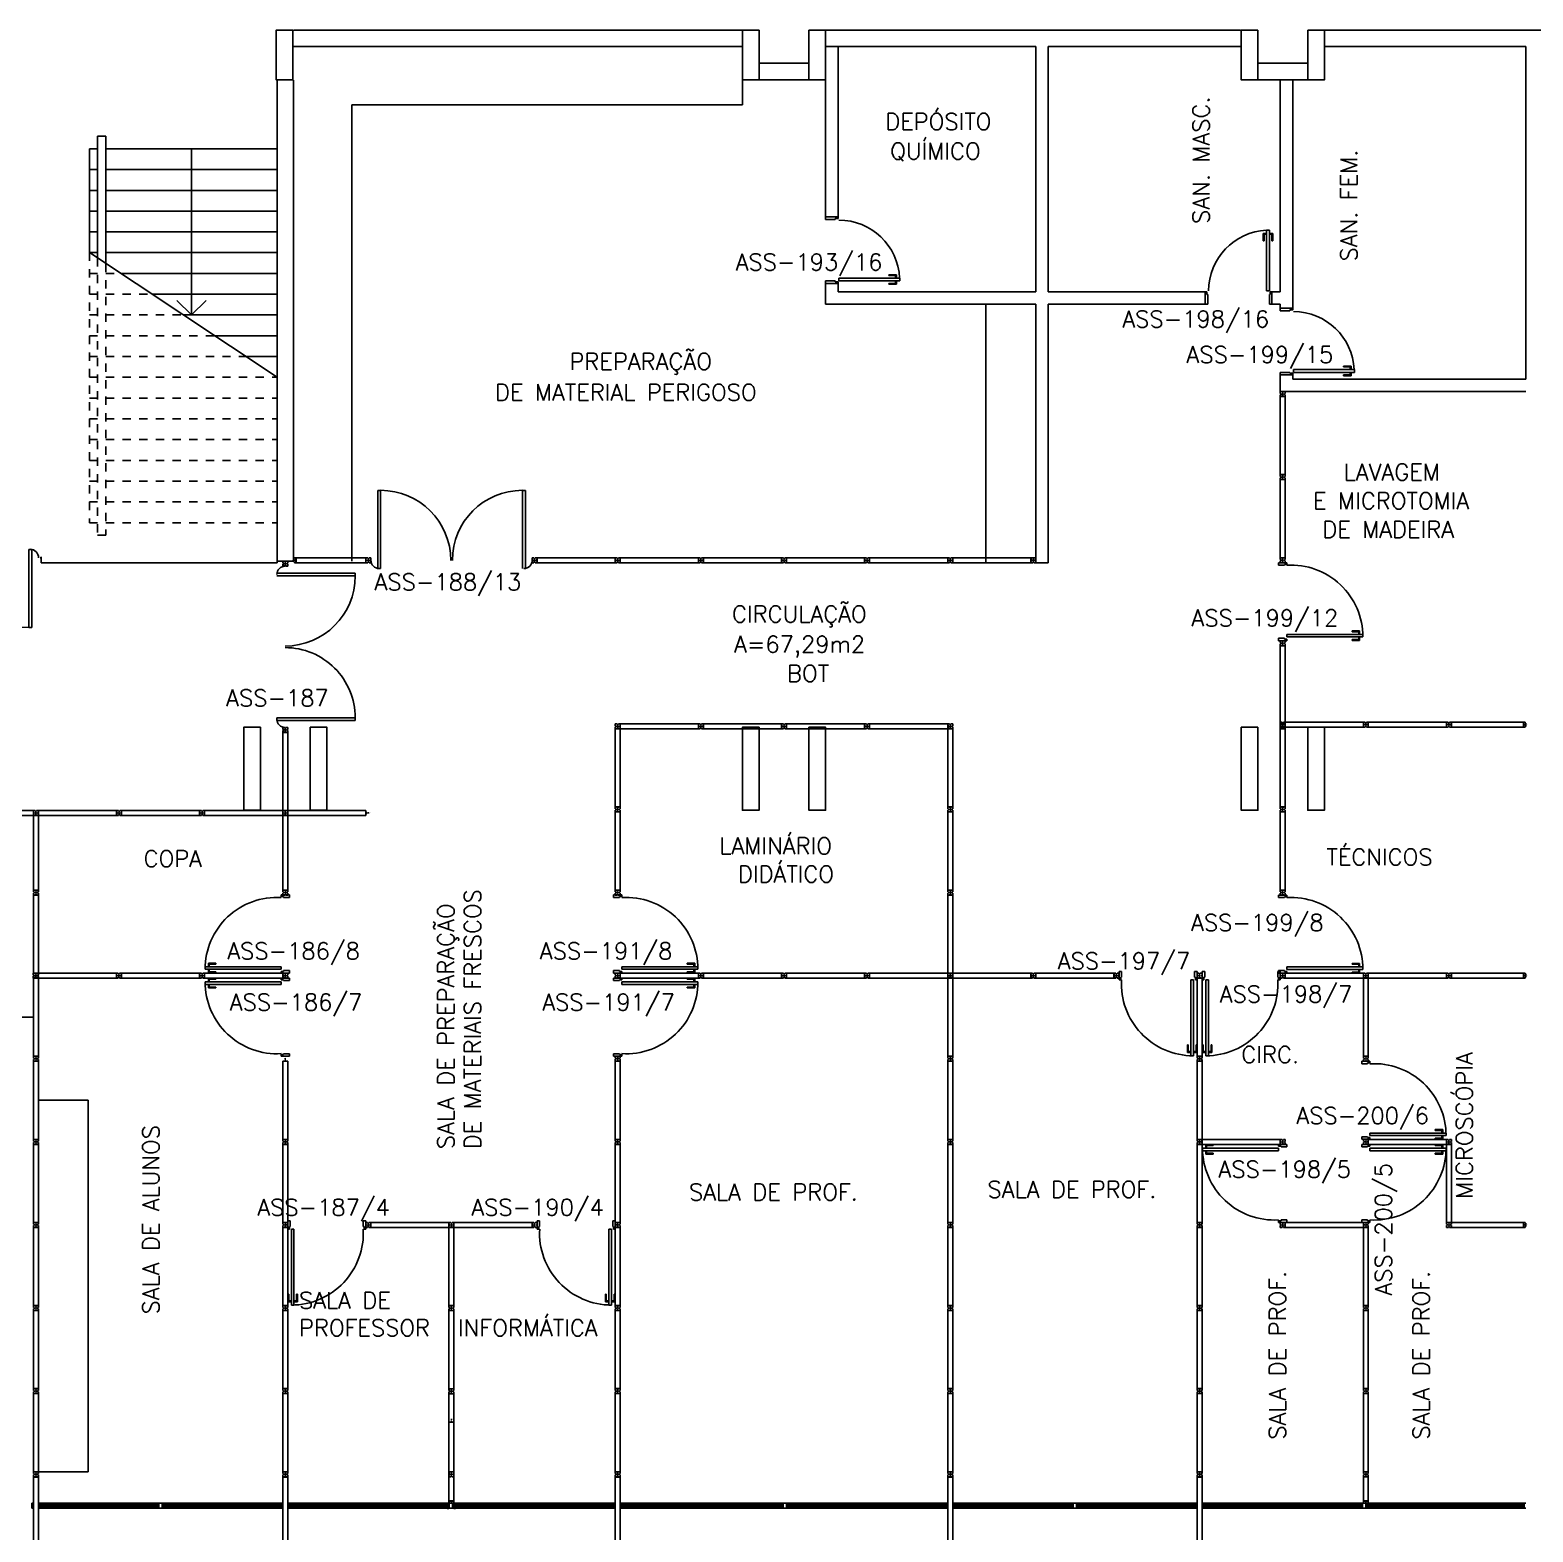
# Model space of a CAD drawing. Extents: x -248 to -11, y 347 to 447.
# Drawn here: x -51.24 to -33.16, y 361.38 to 379.45 of the extents above; entities that cross this region are included whole.
import ezdxf
from ezdxf.enums import TextEntityAlignment as Align

# ---------------------------------------------------------------- set-up
doc = ezdxf.new("R2010")
doc.units = 0
doc.header["$LTSCALE"] = 0.02
doc.header["$MEASUREMENT"] = 0
doc.linetypes.add('HIDDEN2', pattern=[0.1875, 0.125, -0.0625])
doc.layers.get('0').update_dxf_attribs({"linetype": 'CONTINUOUS'})
for name, color, linetype in [('ALV', 2, 'CONTINUOUS'), ('AREA', 2, 'CONTINUOUS'), ('BANC', 2, 'CONTINUOUS'), ('DIV', 2, 'CONTINUOUS'), ('ESC', 1, 'CONTINUOUS'), ('ESQ', 1, 'CONTINUOUS'), ('ESTR', 3, 'CONTINUOUS'), ('JANELA', 1, 'CONTINUOUS'), ('PORTA', 2, 'CONTINUOUS'), ('TEXT_CENTRO_CUSTO', 1, 'CONTINUOUS'), ('TEXTO', 2, 'CONTINUOUS'), ('TEXTO-ENDEREÇO', 2, 'CONTINUOUS')]:
    doc.layers.add(name, color=color, linetype=linetype)
doc.styles.add('UNB-100', font='simplex.shx', dxfattribs={"height": 0.2})
doc.styles.add('UNB-100-1', font='simplex.shx', dxfattribs={"height": 0.2})

# ---------------------------------------------------------------- blocks, each defined once
blk = doc.blocks.new('PILINT-SSS')
for points in [[(0.2, 0), (0.2, -0.6), (0, -0.6), (0, 0)], [(0.8, 0), (0.8, -0.6), (1, -0.6), (1, 0)], [(0.2, -8.39), (0.2, -9.39), (0, -9.39), (0, -8.39)], [(0.8, -8.39), (0.8, -9.39), (1, -9.39), (1, -8.39)]]:
    blk.add_lwpolyline(points, close=True)
blk = doc.blocks.new('DIVMT-SSS')
for p, q in [((-0.03, 0.008), (-0.03, 0.03)), ((-0.006, 0.03), (-0.03, 0.03)), ((-0.03, 0.008), (-0.02, 0.008)), ((-0.02, -0.008), (-0.02, 0.008)), ((-0.006, 0.02), (-0.006, 0.03)), ((0.006, 0.02), (-0.006, 0.02)), ((-0.005, 0), (0.005, 0)), ((0.005, 0), (-0.005, 0)), ((0, 0.005), (0, -0.005)), ((0, -0.005), (0, 0.005)), ((0.006, 0.03), (0.03, 0.03)), ((0.006, 0.02), (0.006, 0.03)), ((0.03, 0.008), (0.02, 0.008)), ((0.02, -0.008), (0.02, 0.008)), ((0.03, 0.008), (0.03, 0.03)), ((-0.03, -0.008), (-0.03, -0.03)), ((-0.03, -0.008), (-0.02, -0.008)), ((-0.03, -0.03), (-0.03, -0.97)), ((-0.03, -0.03), (-0.009, -0.03)), ((0.03, -0.03), (-0.03, -0.03)), ((-0.03, -0.03), (-0.006, -0.03)), ((-0.009, -0.03), (-0.027, -0.03)), ((-0.006, -0.02), (-0.006, -0.03)), ((-0.006, -0.02), (0.006, -0.02)), ((-0.006, -0.02), (-0.006, -0.03)), ((0.006, -0.02), (-0.006, -0.02)), ((0.005, -0.03), (-0.005, -0.03)), ((0.006, -0.02), (0.006, -0.03)), ((0.006, -0.02), (0.006, -0.03)), ((0.03, -0.03), (0.006, -0.03)), ((0.03, -0.008), (0.02, -0.008)), ((0.03, -0.008), (0.03, -0.03)), ((0.03, -0.03), (0.03, -0.97)), ((0.03, -0.97), (-0.03, -0.97)), ((-0.006, -0.98), (-0.006, -0.97)), ((-0.006, -0.98), (0.006, -0.98)), ((0.006, -1.001), (-0.006, -1.001)), ((0.005, -0.97), (-0.005, -0.97)), ((0, -0.994), (0, -1.007)), ((0, -1.02), (0, -1.021)), ((0.006, -0.98), (0.006, -0.97))]:
    blk.add_line(p, q)
blk = doc.blocks.new('PDVDP-SSS')
for p, q in [((0.112, 0.84), (0.112, -0.1)), ((0.147, 0.84), (0.112, 0.84)), ((0.147, 0.84), (0.147, -0.1)), ((1.853, 0.84), (1.888, 0.84)), ((1.853, 0.84), (1.853, -0.1)), ((1.888, 0.84), (1.888, -0.1)), ((0.009, 0), (-0.009, 0)), ((0, -0.012), (0, 0.01)), ((0.147, -0.1), (0.112, -0.1))]:
    blk.add_line(p, q)
at = {"color": 1}
for centre, radius, start, end in [((0.148, -0.002), 0.843, 0, 90), ((1.853, -0.002), 0.843, 90, 180), ((0.131, 0), 0.101, 180, 270), ((1.87, 0), 0.101, 270, 0)]:
    blk.add_arc(centre, radius, start, end, dxfattribs=at)
blk = doc.blocks.new('DIVINI-SSS')
for p, q in [((-0.02, 0), (-0.02, -0.008)), ((-0.02, 0), (0.001, 0)), ((-0.005, 0), (0.005, 0)), ((0, 0.005), (0, -0.005)), ((0.001, 0), (0.02, 0)), ((-0.03, -0.008), (-0.02, -0.008)), ((-0.03, -0.008), (-0.03, -0.028)), ((-0.03, -0.028), (-0.008, -0.028)), ((-0.03, -0.03), (0.03, -0.03)), ((-0.03, -0.975), (-0.03, -0.03)), ((-0.009, -0.03), (-0.027, -0.03)), ((-0.008, -0.019), (0.008, -0.019)), ((-0.008, -0.019), (-0.008, -0.028)), ((-0.006, -0.021), (-0.006, -0.03)), ((0.006, -0.021), (-0.006, -0.021)), ((-0.006, -0.023), (-0.006, -0.027)), ((-0.004, -0.021), (0.004, -0.021)), ((0.006, -0.021), (0.006, -0.03)), ((0.006, -0.023), (0.006, -0.027)), ((0.008, -0.019), (0.008, -0.028)), ((0.03, -0.028), (0.008, -0.028)), ((0.009, -0.03), (0.027, -0.03)), ((0.02, 0), (0.02, -0.008)), ((0.03, -0.008), (0.02, -0.008)), ((0.03, -0.008), (0.03, -0.028)), ((0.03, -0.975), (0.03, -0.03)), ((-0.03, -0.975), (0.03, -0.975)), ((-0.009, -0.975), (-0.027, -0.975)), ((-0.006, -0.985), (-0.006, -0.975)), ((0.006, -0.985), (-0.006, -0.985)), ((0.006, -1.01), (-0.006, -1.01)), ((0, -0.985), (0, -0.988)), ((0, -1.003), (0, -1.018)), ((0.006, -0.985), (0.006, -0.975)), ((0.03, -0.975), (0.009, -0.975)), ((0.009, -0.975), (0.027, -0.975))]:
    blk.add_line(p, q)
blk = doc.blocks.new('PDV2D-SSS')
for p, q in [((-0.148, 0.925), (-0.108, 0.925)), ((-0.148, 0.925), (-0.148, 0.835)), ((-0.138, 0.915), (-0.108, 0.915)), ((-0.138, 0.915), (-0.138, 0.835)), ((-0.106, 0.965), (-0.076, 0.965)), ((-0.106, 0.05), (-0.106, 0.965)), ((-0.076, 0.05), (-0.076, 0.965)), ((-0.034, 0.925), (-0.074, 0.925)), ((-0.044, 0.915), (-0.074, 0.915)), ((-0.044, 0.915), (-0.044, 0.835)), ((-0.034, 0.925), (-0.034, 0.835)), ((-0.138, 0.835), (-0.148, 0.835)), ((-0.044, 0.835), (-0.034, 0.835)), ((-0.95, 0.05), (-0.97, 0.05)), ((-0.97, 0.05), (-0.97, 0.035)), ((-0.97, 0.035), (-0.97, -0.035)), ((-0.95, 0.02), (-0.95, 0.05)), ((-0.95, 0.02), (-0.94, 0.02)), ((-0.94, -0.05), (-0.94, 0.02)), ((-0.076, 0.05), (-0.106, 0.05)), ((-0.051, 0.02), (-0.061, 0.02)), ((-0.061, -0.05), (-0.061, 0.02)), ((-0.051, 0.05), (-0.031, 0.05)), ((-0.051, 0.02), (-0.051, 0.05)), ((-0.031, 0.05), (-0.031, -0.05)), ((-0.97, -0.035), (-0.97, -0.05)), ((-0.97, -0.05), (-0.94, -0.05)), ((-0.031, -0.05), (-0.061, -0.05))]:
    blk.add_line(p, q)
at = {"color": 1}
blk.add_arc((-0.076, 0.1), 0.865, 90, 183.3214, dxfattribs=at)
blk = doc.blocks.new('PDV2E-SSS')
at = {"layer": 'DIV'}
for p, q in [((0.034, 0.925), (0.034, 0.835)), ((0.034, 0.925), (0.074, 0.925)), ((0.044, 0.915), (0.044, 0.835)), ((0.044, 0.915), (0.074, 0.915)), ((0.076, 0.05), (0.076, 0.965)), ((0.106, 0.965), (0.076, 0.965)), ((0.106, 0.05), (0.106, 0.965)), ((0.148, 0.925), (0.108, 0.925)), ((0.138, 0.915), (0.108, 0.915)), ((0.138, 0.915), (0.138, 0.835)), ((0.148, 0.925), (0.148, 0.835)), ((0.044, 0.835), (0.034, 0.835)), ((0.138, 0.835), (0.148, 0.835)), ((0.031, 0.05), (0.031, -0.05)), ((0.051, 0.05), (0.031, 0.05)), ((0.051, 0.02), (0.051, 0.05)), ((0.051, 0.02), (0.061, 0.02)), ((0.061, -0.05), (0.061, 0.02)), ((0.076, 0.05), (0.106, 0.05)), ((0.95, 0.02), (0.94, 0.02)), ((0.94, -0.05), (0.94, 0.02)), ((0.95, 0.02), (0.95, 0.05)), ((0.95, 0.05), (0.97, 0.05)), ((0.97, 0.05), (0.97, 0.035)), ((0.97, 0.035), (0.97, -0.035)), ((0.031, -0.05), (0.061, -0.05)), ((0.97, -0.05), (0.94, -0.05)), ((0.97, -0.035), (0.97, -0.05))]:
    blk.add_line(p, q, dxfattribs=at)
at = {"layer": 'DIV', "color": 1}
blk.add_arc((0.076, 0.1), 0.865, 356.6786, 90, dxfattribs=at)
blk = doc.blocks.new('MTT-SSS')
for p, q in [((-0.008, 0.03), (-0.03, 0.03)), ((-0.03, 0.03), (-0.03, 0.006)), ((-0.0185, 0.006), (-0.03, 0.006)), ((-0.0185, -0.006), (-0.0185, 0.006)), ((-0.008, 0.03), (-0.008, 0.02)), ((-0.008, 0.02), (0.008, 0.02)), ((-0.0051, 0), (0.0051, 0)), ((0, -0.0051), (0, 0.0051)), ((0.008, 0.03), (0.03, 0.03)), ((0.008, 0.03), (0.008, 0.02)), ((0.0205, -0.006), (0.0205, 0.006)), ((0.0205, 0.006), (0.03, 0.006)), ((0.03, 0.006), (0.03, 0.03)), ((-0.03, -0.03), (-0.03, -0.006)), ((-0.0185, -0.006), (-0.03, -0.006)), ((-0.008, -0.03), (-0.03, -0.03)), ((-0.008, -0.02), (0.008, -0.02)), ((-0.008, -0.03), (-0.008, -0.02)), ((0.008, -0.03), (0.008, -0.02)), ((0.008, -0.03), (0.03, -0.03)), ((0.0205, -0.006), (0.03, -0.006)), ((0.03, -0.006), (0.03, -0.03))]:
    blk.add_line(p, q)
blk = doc.blocks.new('DIV-SSS')
for p, q in [((-0.005, 0), (0.005, 0)), ((0, 0.005), (0, -0.005)), ((-0.03, -0.03), (-0.03, -0.97)), ((0.03, -0.03), (-0.03, -0.03)), ((-0.03, -0.03), (-0.009, -0.03)), ((-0.009, -0.03), (-0.027, -0.03)), ((-0.006, -0.02), (0.006, -0.02)), ((-0.006, -0.02), (-0.006, -0.03)), ((-0.005, -0.022), (0.005, -0.022)), ((-0.005, -0.022), (-0.005, -0.029)), ((0.005, -0.029), (-0.005, -0.029)), ((0.005, -0.03), (-0.005, -0.03)), ((0.005, -0.022), (0.005, -0.029)), ((0.006, -0.02), (0.006, -0.03)), ((0.03, -0.03), (0.03, -0.97)), ((0.03, -0.97), (-0.03, -0.97)), ((0.007, -0.999), (-0.007, -0.999)), ((-0.006, -0.98), (-0.006, -0.97)), ((-0.006, -0.98), (0.006, -0.98)), ((0.005, -0.97), (-0.005, -0.97)), ((0, -0.991), (0, -1.006)), ((0.006, -0.98), (0.006, -0.97))]:
    blk.add_line(p, q)
blk = doc.blocks.new('MTINI-SSS')
for p, q in [((-0.03, 0.008), (-0.03, 0.028)), ((-0.03, 0.028), (-0.008, 0.028)), ((-0.03, 0.008), (-0.02, 0.008)), ((-0.02, 0), (-0.02, 0.008)), ((-0.001, 0), (-0.02, 0)), ((-0.008, 0.019), (-0.008, 0.028)), ((0.008, 0.019), (-0.008, 0.019)), ((0.005, 0), (-0.005, 0)), ((0.02, 0), (-0.001, 0)), ((0, -0.005), (0, 0.005)), ((0.008, 0.019), (0.008, 0.028)), ((0.03, 0.028), (0.008, 0.028)), ((0.03, 0.008), (0.02, 0.008)), ((0.02, 0), (0.02, 0.008)), ((0.03, 0.008), (0.03, 0.028))]:
    blk.add_line(p, q)
blk = doc.blocks.new('PD80-SSS')
at = {"color": 1}
for p, q in [((-0.777, 0.01), (-0.777, -0.03)), ((-0.777, 0.01), (-0.687, 0.01)), ((-0.687, 0), (-0.687, 0.01)), ((-0.777, -0.105), (-0.777, -0.065)), ((-0.777, -0.105), (-0.687, -0.105)), ((-0.767, 0), (-0.767, -0.03)), ((-0.767, 0), (-0.687, 0)), ((-0.767, -0.095), (-0.767, -0.065)), ((-0.767, -0.095), (-0.687, -0.095)), ((-0.687, -0.095), (-0.687, -0.105))]:
    blk.add_line(p, q, dxfattribs=at)
at = {"color": 2}
for p, q in [((-0.075, 0), (0.075, 0)), ((0.075, -0.03), (0.075, 0)), ((-0.817, -0.065), (-0.817, -0.03)), ((-0.085, -0.03), (-0.817, -0.03)), ((-0.085, -0.065), (-0.817, -0.065)), ((-0.085, -0.03), (-0.085, -0.065)), ((-0.075, 0), (-0.075, -0.02)), ((-0.075, -0.02), (-0.04, -0.02)), ((-0.04, -0.03), (-0.04, -0.02)), ((-0.04, -0.03), (0.075, -0.03)), ((-0.075, -0.781), (-0.04, -0.781)), ((-0.075, -0.801), (-0.075, -0.781)), ((-0.075, -0.801), (0.075, -0.801)), ((-0.075, -0.802), (0.075, -0.802)), ((-0.04, -0.771), (0.075, -0.771)), ((-0.04, -0.771), (-0.04, -0.781)), ((0.075, -0.771), (0.075, -0.801))]:
    blk.add_line(p, q, dxfattribs=at)
at = {"color": 1}
blk.add_arc((-0.085, -0.03), 0.731, 182.6571, 270, dxfattribs=at)
blk = doc.blocks.new('ESCASS-SSN')
at = {"layer": 'ESC'}
for p, q in [((-0.6, -1.738), (-0.6, -3.271)), ((-0.5, -1.738), (-0.6, -1.738)), ((-0.5, -1.738), (-0.5, -3.204)), ((-2.66, -1.888), (-2.66, -4.249)), ((-0.6, -1.888), (-2.66, -1.888)), ((-0.4, -1.888), (-0.5, -1.888)), ((-0.4, -1.888), (-0.4, -3.138)), ((-0.6, -2.138), (-2.66, -2.138)), ((-0.4, -2.138), (-0.5, -2.138)), ((-0.6, -2.388), (-2.66, -2.388)), ((-0.4, -2.388), (-0.5, -2.388)), ((-0.6, -2.638), (-2.66, -2.638)), ((-0.4, -2.638), (-0.5, -2.638)), ((-0.6, -2.888), (-2.66, -2.888)), ((-0.4, -2.888), (-0.5, -2.888)), ((-0.4, -3.138), (-2.66, -4.638)), ((-0.6, -3.138), (-2.66, -3.138)), ((-0.4, -3.138), (-0.5, -3.138)), ((-0.777, -3.388), (-2.66, -3.388)), ((-1.153, -3.638), (-2.66, -3.638)), ((-1.53, -3.888), (-2.66, -3.888)), ((-1.907, -4.138), (-2.66, -4.138)), ((-2.283, -4.388), (-2.66, -4.388))]:
    blk.add_line(p, q, dxfattribs=at)
at = {"layer": 'ESC', "linetype": 'HIDDEN2'}
for p, q in [((-0.5, -3.204), (-0.5, -6.538)), ((-0.4, -3.138), (-0.4, -6.388)), ((-0.6, -3.388), (-0.777, -3.388)), ((-0.6, -3.271), (-0.6, -6.538)), ((-0.4, -3.388), (-0.5, -3.388)), ((-0.6, -3.638), (-1.153, -3.638)), ((-0.4, -3.638), (-0.5, -3.638)), ((-0.6, -3.888), (-1.53, -3.888)), ((-0.4, -3.888), (-0.5, -3.888)), ((-0.6, -4.138), (-1.907, -4.138)), ((-0.4, -4.138), (-0.5, -4.138)), ((-2.66, -4.268), (-2.66, -6.388)), ((-0.6, -4.388), (-2.283, -4.388)), ((-0.4, -4.388), (-0.5, -4.388)), ((-0.6, -4.638), (-2.66, -4.638)), ((-0.4, -4.638), (-0.5, -4.638)), ((-0.6, -4.888), (-2.66, -4.888)), ((-0.4, -4.888), (-0.5, -4.888)), ((-0.6, -5.138), (-2.66, -5.138)), ((-0.4, -5.138), (-0.5, -5.138)), ((-0.6, -5.388), (-2.66, -5.388)), ((-0.4, -5.388), (-0.5, -5.388)), ((-0.6, -5.638), (-2.66, -5.638)), ((-0.4, -5.638), (-0.5, -5.638)), ((-0.6, -5.888), (-2.66, -5.888)), ((-0.4, -5.888), (-0.5, -5.888)), ((-0.6, -6.138), (-2.66, -6.138)), ((-0.4, -6.138), (-0.5, -6.138)), ((-0.6, -6.388), (-2.66, -6.388)), ((-0.4, -6.388), (-0.5, -6.388)), ((-0.5, -6.538), (-0.6, -6.538))]:
    blk.add_line(p, q, dxfattribs=at)
blk = doc.blocks.new('ESCASSN-SSN')
at = {"layer": 'ALV', "xscale": -1}
blk.add_blockref('ESCASS-SSN', (0, 0), dxfattribs=at)

msp = doc.modelspace()

# ---------------------------------------------------------------- linework, layer by layer
at = {"layer": 'ALV'}
for p, q in [((-48.066, 379.453), (-42.675, 379.453)), ((-41.666, 379.453), (-36.675, 379.453)), ((-35.666, 379.453), (-30.675, 379.453)), ((-48.066, 379.253), (-42.675, 379.253)), ((-41.666, 379.253), (-39.137, 379.253)), ((-41.516, 379.253), (-41.516, 377.206)), ((-39.137, 379.253), (-39.137, 376.304)), ((-38.987, 379.253), (-38.987, 376.304)), ((-38.987, 379.253), (-36.675, 379.253)), ((-35.666, 379.253), (-33.241, 379.253)), ((-33.241, 375.253), (-33.241, 379.253)), ((-41.866, 379.053), (-42.466, 379.053)), ((-35.866, 379.053), (-36.466, 379.053)), ((-48.263, 378.851), (-48.263, 373.063)), ((-48.066, 378.851), (-48.066, 373.063)), ((-41.866, 378.853), (-42.466, 378.853)), ((-41.666, 378.853), (-41.666, 377.206)), ((-35.866, 378.853), (-36.466, 378.853)), ((-36.197, 376.304), (-36.197, 378.853)), ((-36.047, 376.104), (-36.047, 378.853)), ((-41.516, 377.206), (-41.666, 377.206)), ((-41.666, 376.404), (-41.666, 376.154)), ((-41.516, 376.404), (-41.666, 376.404)), ((-41.516, 376.404), (-41.516, 376.304)), ((-41.516, 376.304), (-39.137, 376.304)), ((-38.987, 376.304), (-37.099, 376.304)), ((-37.099, 376.304), (-37.099, 376.154)), ((-36.297, 376.304), (-36.297, 376.154)), ((-36.297, 376.304), (-36.197, 376.304)), ((-41.666, 376.154), (-39.137, 376.154)), ((-39.137, 376.154), (-39.137, 373.043)), ((-38.987, 376.154), (-38.987, 373.043)), ((-38.987, 376.154), (-37.099, 376.154)), ((-36.297, 376.154), (-36.197, 376.154)), ((-36.197, 376.104), (-36.197, 376.154)), ((-36.197, 376.104), (-36.047, 376.104)), ((-36.197, 375.303), (-36.047, 375.303)), ((-36.197, 375.103), (-36.197, 375.303)), ((-36.047, 375.253), (-36.047, 375.303)), ((-36.047, 375.253), (-33.241, 375.253)), ((-36.197, 375.103), (-33.241, 375.103)), ((-48.263, 373.043), (-48.263, 373.103)), ((-48.263, 373.063), (-48.066, 373.063)), ((-39.137, 373.043), (-38.987, 373.043))]:
    msp.add_line(p, q, dxfattribs=at)
at = {"layer": 'BANC'}
for p, q in [((-42.666, 378.853), (-42.666, 378.553)), ((-47.366, 378.553), (-47.366, 373.063)), ((-47.366, 378.553), (-42.666, 378.553)), ((-39.737, 376.154), (-39.737, 373.043)), ((-40.196, 368.043), (-40.797, 368.044)), ((-51.196, 367.573), (-51.798, 367.573)), ((-51.136, 366.573), (-50.536, 366.573)), ((-50.536, 366.573), (-50.536, 362.103)), ((-51.136, 362.103), (-50.536, 362.103))]:
    msp.add_line(p, q, dxfattribs=at)
at = {"layer": 'DIV'}
for p, q in [((-36.197, 375.103), (-36.173, 375.103)), ((-36.197, 375.081), (-36.197, 375.103)), ((-36.197, 375.103), (-36.137, 375.103)), ((-36.197, 375.081), (-36.187, 375.081)), ((-36.197, 375.065), (-36.187, 375.065)), ((-36.197, 375.065), (-36.197, 375.043)), ((-36.173, 375.043), (-36.197, 375.043)), ((-36.187, 375.081), (-36.187, 375.065)), ((-36.173, 375.094), (-36.173, 375.103)), ((-36.173, 375.094), (-36.173, 375.103)), ((-36.173, 375.094), (-36.161, 375.094)), ((-36.161, 375.094), (-36.173, 375.094)), ((-36.173, 375.053), (-36.161, 375.053)), ((-36.173, 375.053), (-36.173, 375.043)), ((-36.172, 375.103), (-36.162, 375.103)), ((-36.172, 375.073), (-36.162, 375.073)), ((-36.162, 375.073), (-36.172, 375.073)), ((-36.167, 375.078), (-36.167, 375.068)), ((-36.167, 375.068), (-36.167, 375.078)), ((-36.161, 375.094), (-36.161, 375.103)), ((-36.137, 375.103), (-36.161, 375.103)), ((-36.161, 375.094), (-36.161, 375.103)), ((-36.161, 375.053), (-36.161, 375.043)), ((-36.161, 375.043), (-36.137, 375.043)), ((-36.158, 375.103), (-36.14, 375.103)), ((-36.137, 375.103), (-36.158, 375.103)), ((-36.137, 375.081), (-36.147, 375.081)), ((-36.147, 375.081), (-36.147, 375.065)), ((-36.137, 375.065), (-36.147, 375.065)), ((-36.137, 375.081), (-36.137, 375.103)), ((-36.137, 375.065), (-36.137, 375.043)), ((-48.084, 373.073), (-48.085, 373.073)), ((-48.058, 373.073), (-48.071, 373.073)), ((-48.065, 373.067), (-48.065, 373.079)), ((-48.043, 373.079), (-48.034, 373.079)), ((-48.043, 373.079), (-48.043, 373.067)), ((-48.043, 373.067), (-48.034, 373.067)), ((-47.196, 373.103), (-48.034, 373.103)), ((-48.034, 373.043), (-48.034, 373.103)), ((-48.034, 373.068), (-48.034, 373.078)), ((-47.196, 373.043), (-48.034, 373.043)), ((-47.196, 373.103), (-47.196, 373.079)), ((-47.174, 373.103), (-47.196, 373.103)), ((-47.196, 373.043), (-47.196, 373.103)), ((-47.196, 373.103), (-47.196, 373.082)), ((-47.196, 373.082), (-47.196, 373.1)), ((-47.187, 373.079), (-47.196, 373.079)), ((-47.187, 373.079), (-47.196, 373.079)), ((-47.196, 373.068), (-47.196, 373.078)), ((-47.187, 373.067), (-47.196, 373.067)), ((-47.196, 373.043), (-47.196, 373.067)), ((-47.187, 373.067), (-47.196, 373.067)), ((-47.174, 373.043), (-47.196, 373.043)), ((-47.187, 373.067), (-47.187, 373.079)), ((-47.187, 373.079), (-47.187, 373.067)), ((-47.174, 373.103), (-47.174, 373.093)), ((-47.174, 373.093), (-47.158, 373.093)), ((-47.174, 373.053), (-47.158, 373.053)), ((-47.174, 373.043), (-47.174, 373.053)), ((-47.172, 373.073), (-47.161, 373.073)), ((-47.161, 373.073), (-47.172, 373.073)), ((-47.166, 373.068), (-47.166, 373.078)), ((-47.166, 373.078), (-47.166, 373.068)), ((-47.158, 373.103), (-47.158, 373.093)), ((-47.158, 373.103), (-47.136, 373.103)), ((-47.158, 373.043), (-47.158, 373.053)), ((-47.158, 373.043), (-47.136, 373.043)), ((-47.146, 373.067), (-47.146, 373.079)), ((-47.146, 373.079), (-47.136, 373.079)), ((-47.146, 373.067), (-47.136, 373.067)), ((-47.136, 373.079), (-47.136, 373.103)), ((-47.136, 373.067), (-47.136, 373.043)), ((-39.197, 373.103), (-39.173, 373.103)), ((-39.197, 373.081), (-39.197, 373.103)), ((-39.197, 373.103), (-39.137, 373.103)), ((-39.197, 373.081), (-39.187, 373.081)), ((-39.197, 373.065), (-39.187, 373.065)), ((-39.197, 373.065), (-39.197, 373.043)), ((-39.173, 373.043), (-39.197, 373.043)), ((-39.187, 373.081), (-39.187, 373.065)), ((-39.173, 373.094), (-39.173, 373.103)), ((-39.173, 373.094), (-39.173, 373.103)), ((-39.173, 373.094), (-39.161, 373.094)), ((-39.161, 373.094), (-39.173, 373.094)), ((-39.173, 373.053), (-39.161, 373.053)), ((-39.173, 373.053), (-39.173, 373.043)), ((-39.172, 373.103), (-39.162, 373.103)), ((-39.172, 373.073), (-39.162, 373.073)), ((-39.162, 373.073), (-39.172, 373.073)), ((-39.167, 373.078), (-39.167, 373.068)), ((-39.167, 373.068), (-39.167, 373.078)), ((-39.161, 373.094), (-39.161, 373.103)), ((-39.137, 373.103), (-39.161, 373.103)), ((-39.161, 373.094), (-39.161, 373.103)), ((-39.161, 373.053), (-39.161, 373.043)), ((-39.161, 373.043), (-39.137, 373.043)), ((-39.158, 373.103), (-39.14, 373.103)), ((-39.137, 373.103), (-39.158, 373.103)), ((-39.137, 373.081), (-39.147, 373.081)), ((-39.147, 373.081), (-39.147, 373.065)), ((-39.137, 373.065), (-39.147, 373.065)), ((-39.137, 373.065), (-39.137, 373.043)), ((-34.197, 371.099), (-34.197, 371.123)), ((-34.175, 371.123), (-34.197, 371.123)), ((-34.188, 371.099), (-34.197, 371.099)), ((-34.197, 371.087), (-34.197, 371.063)), ((-34.188, 371.087), (-34.197, 371.087)), ((-34.175, 371.063), (-34.197, 371.063)), ((-34.188, 371.099), (-34.188, 371.087)), ((-34.175, 371.123), (-34.175, 371.113)), ((-34.159, 371.113), (-34.175, 371.113)), ((-34.175, 371.063), (-34.175, 371.073)), ((-34.159, 371.073), (-34.175, 371.073)), ((-34.172, 371.093), (-34.162, 371.093)), ((-34.162, 371.093), (-34.172, 371.093)), ((-34.167, 371.088), (-34.167, 371.098)), ((-34.167, 371.098), (-34.167, 371.088)), ((-34.159, 371.123), (-34.137, 371.123)), ((-34.159, 371.123), (-34.159, 371.113)), ((-34.159, 371.063), (-34.159, 371.073)), ((-34.159, 371.063), (-34.137, 371.063)), ((-34.147, 371.099), (-34.137, 371.099)), ((-34.147, 371.087), (-34.147, 371.099)), ((-34.147, 371.099), (-34.137, 371.099)), ((-34.147, 371.099), (-34.147, 371.087)), ((-34.147, 371.087), (-34.137, 371.087)), ((-34.147, 371.087), (-34.137, 371.087)), ((-34.137, 371.123), (-33.272, 371.123)), ((-34.137, 371.123), (-34.137, 371.063)), ((-34.137, 371.123), (-34.137, 371.099)), ((-34.137, 371.098), (-34.137, 371.088)), ((-34.137, 371.063), (-34.137, 371.087)), ((-34.137, 371.063), (-34.137, 371.084)), ((-34.137, 371.084), (-34.137, 371.066)), ((-34.137, 371.063), (-33.272, 371.063)), ((-33.272, 371.123), (-33.272, 371.063)), ((-33.263, 371.099), (-33.272, 371.099)), ((-33.272, 371.098), (-33.272, 371.088)), ((-33.263, 371.087), (-33.272, 371.087)), ((-33.263, 371.087), (-33.263, 371.099)), ((-33.249, 371.093), (-33.235, 371.093)), ((-33.242, 371.099), (-33.242, 371.087)), ((-33.223, 371.093), (-33.222, 371.093)), ((-51.196, 369.103), (-51.196, 370)), ((-51.196, 370), (-51.136, 370)), ((-51.173, 370.031), (-51.16, 370.031)), ((-51.16, 370.01), (-51.172, 370.01)), ((-51.172, 370.01), (-51.172, 370)), ((-51.171, 370), (-51.161, 370)), ((-51.166, 370.024), (-51.166, 370.038)), ((-51.166, 370.005), (-51.166, 370.006)), ((-51.16, 370.01), (-51.16, 370)), ((-51.136, 369.103), (-51.136, 370)), ((-48.196, 369.103), (-48.196, 370)), ((-48.196, 370), (-48.136, 370)), ((-48.173, 370.031), (-48.16, 370.031)), ((-48.172, 370.01), (-48.172, 370)), ((-48.16, 370.01), (-48.172, 370.01)), ((-48.171, 370), (-48.161, 370)), ((-48.166, 370.024), (-48.166, 370.038)), ((-48.166, 370.005), (-48.166, 370.006)), ((-48.16, 370.01), (-48.16, 370)), ((-48.136, 369.103), (-48.136, 370)), ((-51.196, 369.103), (-51.172, 369.103)), ((-51.196, 369.081), (-51.196, 369.103)), ((-51.196, 369.103), (-51.136, 369.103)), ((-51.196, 369.081), (-51.186, 369.081)), ((-51.196, 369.065), (-51.186, 369.065)), ((-51.196, 369.065), (-51.196, 369.043)), ((-51.172, 369.043), (-51.196, 369.043)), ((-51.186, 369.081), (-51.186, 369.065)), ((-51.172, 369.093), (-51.172, 369.103)), ((-51.172, 369.093), (-51.172, 369.103)), ((-51.172, 369.093), (-51.16, 369.093)), ((-51.16, 369.093), (-51.172, 369.093)), ((-51.172, 369.073), (-51.161, 369.073)), ((-51.161, 369.073), (-51.172, 369.073)), ((-51.172, 369.052), (-51.16, 369.052)), ((-51.172, 369.052), (-51.172, 369.043)), ((-51.171, 369.103), (-51.161, 369.103)), ((-51.166, 369.078), (-51.166, 369.068)), ((-51.166, 369.068), (-51.166, 369.078)), ((-51.16, 369.093), (-51.16, 369.103)), ((-51.136, 369.103), (-51.16, 369.103)), ((-51.16, 369.093), (-51.16, 369.103)), ((-51.16, 369.052), (-51.16, 369.043)), ((-51.16, 369.043), (-51.136, 369.043)), ((-51.157, 369.103), (-51.139, 369.103)), ((-51.136, 369.103), (-51.157, 369.103)), ((-51.136, 369.081), (-51.146, 369.081)), ((-51.146, 369.081), (-51.146, 369.065)), ((-51.136, 369.065), (-51.146, 369.065)), ((-51.136, 369.081), (-51.136, 369.103)), ((-51.136, 369.065), (-51.136, 369.043)), ((-48.196, 369.103), (-48.172, 369.103)), ((-48.196, 369.081), (-48.196, 369.103)), ((-48.196, 369.103), (-48.136, 369.103)), ((-48.196, 369.081), (-48.186, 369.081)), ((-48.196, 369.065), (-48.186, 369.065)), ((-48.196, 369.065), (-48.196, 369.043)), ((-48.172, 369.043), (-48.196, 369.043)), ((-48.186, 369.081), (-48.186, 369.065)), ((-48.172, 369.093), (-48.172, 369.103)), ((-48.172, 369.093), (-48.172, 369.103)), ((-48.172, 369.093), (-48.16, 369.093)), ((-48.16, 369.093), (-48.172, 369.093)), ((-48.172, 369.073), (-48.161, 369.073)), ((-48.161, 369.073), (-48.172, 369.073)), ((-48.172, 369.052), (-48.16, 369.052)), ((-48.172, 369.052), (-48.172, 369.043)), ((-48.171, 369.103), (-48.161, 369.103)), ((-48.166, 369.078), (-48.166, 369.068)), ((-48.166, 369.068), (-48.166, 369.078)), ((-48.16, 369.093), (-48.16, 369.103)), ((-48.136, 369.103), (-48.16, 369.103)), ((-48.16, 369.093), (-48.16, 369.103)), ((-48.16, 369.052), (-48.16, 369.043)), ((-48.16, 369.043), (-48.136, 369.043)), ((-48.157, 369.103), (-48.139, 369.103)), ((-48.136, 369.103), (-48.157, 369.103)), ((-48.136, 369.081), (-48.146, 369.081)), ((-48.146, 369.081), (-48.146, 369.065)), ((-48.136, 369.065), (-48.146, 369.065)), ((-48.136, 369.081), (-48.136, 369.103)), ((-48.136, 369.065), (-48.136, 369.043)), ((-34.175, 368.104), (-34.197, 368.104)), ((-34.197, 368.08), (-34.197, 368.104)), ((-34.175, 368.104), (-34.175, 368.094)), ((-34.159, 368.104), (-34.159, 368.094)), ((-34.159, 368.104), (-34.137, 368.104)), ((-34.137, 368.104), (-34.137, 368.08)), ((-34.137, 368.104), (-34.137, 368.044)), ((-34.137, 368.104), (-33.272, 368.104)), ((-33.272, 368.104), (-33.272, 368.044)), ((-34.188, 368.08), (-34.197, 368.08)), ((-34.188, 368.068), (-34.197, 368.068)), ((-34.197, 368.068), (-34.197, 368.044)), ((-34.175, 368.044), (-34.197, 368.044)), ((-34.188, 368.08), (-34.188, 368.068)), ((-34.159, 368.094), (-34.175, 368.094)), ((-34.159, 368.054), (-34.175, 368.054)), ((-34.175, 368.044), (-34.175, 368.054)), ((-34.162, 368.074), (-34.172, 368.074)), ((-34.172, 368.074), (-34.162, 368.074)), ((-34.167, 368.079), (-34.167, 368.069)), ((-34.167, 368.069), (-34.167, 368.079)), ((-34.159, 368.044), (-34.159, 368.054)), ((-34.159, 368.044), (-34.137, 368.044)), ((-34.147, 368.08), (-34.147, 368.068)), ((-34.147, 368.08), (-34.137, 368.08)), ((-34.147, 368.068), (-34.147, 368.08)), ((-34.147, 368.08), (-34.137, 368.08)), ((-34.147, 368.068), (-34.137, 368.068)), ((-34.147, 368.068), (-34.137, 368.068)), ((-34.137, 368.079), (-34.137, 368.069)), ((-34.137, 368.044), (-34.137, 368.068)), ((-34.137, 368.065), (-34.137, 368.047)), ((-34.137, 368.044), (-34.137, 368.065)), ((-34.137, 368.044), (-33.272, 368.044)), ((-33.263, 368.08), (-33.272, 368.08)), ((-33.272, 368.079), (-33.272, 368.069)), ((-33.263, 368.068), (-33.272, 368.068)), ((-33.263, 368.068), (-33.263, 368.08)), ((-33.249, 368.074), (-33.235, 368.074)), ((-33.242, 368.08), (-33.242, 368.067)), ((-33.223, 368.074), (-33.222, 368.074)), ((-35.197, 366.103), (-35.173, 366.103)), ((-35.197, 366.081), (-35.197, 366.103)), ((-35.197, 366.103), (-35.137, 366.103)), ((-35.197, 366.081), (-35.187, 366.081)), ((-35.197, 366.065), (-35.187, 366.065)), ((-35.197, 366.065), (-35.197, 366.043)), ((-35.173, 366.043), (-35.197, 366.043)), ((-35.187, 366.081), (-35.187, 366.065)), ((-35.173, 366.093), (-35.173, 366.103)), ((-35.173, 366.093), (-35.173, 366.103)), ((-35.173, 366.093), (-35.161, 366.093)), ((-35.161, 366.093), (-35.173, 366.093)), ((-35.173, 366.052), (-35.161, 366.052)), ((-35.173, 366.052), (-35.173, 366.043)), ((-35.172, 366.103), (-35.162, 366.103)), ((-35.172, 366.073), (-35.162, 366.073)), ((-35.162, 366.073), (-35.172, 366.073)), ((-35.167, 366.078), (-35.167, 366.068)), ((-35.167, 366.068), (-35.167, 366.078)), ((-35.161, 366.093), (-35.161, 366.103)), ((-35.137, 366.103), (-35.161, 366.103)), ((-35.161, 366.093), (-35.161, 366.103)), ((-35.161, 366.052), (-35.161, 366.043)), ((-35.161, 366.043), (-35.137, 366.043)), ((-35.158, 366.103), (-35.14, 366.103)), ((-35.137, 366.103), (-35.158, 366.103)), ((-35.137, 366.081), (-35.147, 366.081)), ((-35.147, 366.081), (-35.147, 366.065)), ((-35.137, 366.065), (-35.147, 366.065)), ((-35.137, 366.081), (-35.137, 366.103)), ((-35.137, 366.065), (-35.137, 366.043)), ((-35.197, 365.103), (-35.173, 365.103)), ((-35.197, 365.081), (-35.197, 365.103)), ((-35.197, 365.103), (-35.137, 365.103)), ((-35.197, 365.081), (-35.187, 365.081)), ((-35.197, 365.065), (-35.187, 365.065)), ((-35.197, 365.065), (-35.197, 365.043)), ((-35.173, 365.043), (-35.197, 365.043)), ((-35.187, 365.081), (-35.187, 365.065)), ((-35.173, 365.093), (-35.173, 365.103)), ((-35.173, 365.093), (-35.173, 365.103)), ((-35.173, 365.093), (-35.161, 365.093)), ((-35.161, 365.093), (-35.173, 365.093)), ((-35.173, 365.052), (-35.161, 365.052)), ((-35.173, 365.052), (-35.173, 365.043)), ((-35.172, 365.103), (-35.162, 365.103)), ((-35.172, 365.073), (-35.162, 365.073)), ((-35.162, 365.073), (-35.172, 365.073)), ((-35.167, 365.078), (-35.167, 365.068)), ((-35.167, 365.068), (-35.167, 365.078)), ((-35.161, 365.093), (-35.161, 365.103)), ((-35.137, 365.103), (-35.161, 365.103)), ((-35.161, 365.093), (-35.161, 365.103)), ((-35.161, 365.052), (-35.161, 365.043)), ((-35.161, 365.043), (-35.137, 365.043)), ((-35.158, 365.103), (-35.14, 365.103)), ((-35.137, 365.103), (-35.158, 365.103)), ((-35.137, 365.081), (-35.147, 365.081)), ((-35.147, 365.081), (-35.147, 365.065)), ((-35.137, 365.065), (-35.147, 365.065)), ((-35.137, 365.081), (-35.137, 365.103)), ((-35.137, 365.065), (-35.137, 365.043)), ((-34.137, 365.103), (-33.272, 365.103)), ((-34.137, 365.043), (-33.272, 365.043)), ((-33.272, 365.103), (-33.272, 365.043)), ((-33.263, 365.079), (-33.272, 365.079)), ((-33.272, 365.078), (-33.272, 365.068)), ((-33.263, 365.067), (-33.272, 365.067)), ((-33.263, 365.067), (-33.263, 365.079)), ((-33.249, 365.073), (-33.235, 365.073)), ((-33.242, 365.079), (-33.242, 365.067)), ((-33.223, 365.073), (-33.222, 365.073)), ((-35.137, 362.043), (-35.197, 362.043)), ((-35.197, 362.043), (-35.197, 361.753)), ((-35.173, 362.073), (-35.161, 362.073)), ((-35.173, 362.052), (-35.173, 362.043)), ((-35.173, 362.052), (-35.161, 362.052)), ((-35.167, 362.066), (-35.167, 362.081)), ((-35.167, 362.052), (-35.167, 362.056)), ((-35.161, 362.052), (-35.161, 362.043)), ((-35.158, 362.043), (-35.14, 362.043)), ((-35.137, 362.043), (-35.137, 361.753)), ((-35.137, 361.753), (-35.197, 361.753)), ((-35.197, 361.731), (-35.197, 361.751)), ((-35.197, 361.751), (-35.175, 361.751)), ((-35.197, 361.731), (-35.187, 361.731)), ((-35.176, 361.753), (-35.194, 361.753)), ((-35.187, 361.723), (-35.187, 361.731)), ((-35.168, 361.723), (-35.187, 361.723)), ((-35.175, 361.741), (-35.175, 361.751)), ((-35.159, 361.741), (-35.175, 361.741)), ((-35.173, 361.743), (-35.173, 361.753)), ((-35.173, 361.745), (-35.173, 361.75)), ((-35.173, 361.743), (-35.161, 361.743)), ((-35.162, 361.723), (-35.172, 361.723)), ((-35.163, 361.743), (-35.171, 361.743)), ((-35.147, 361.723), (-35.168, 361.723)), ((-35.167, 361.718), (-35.167, 361.728)), ((-35.161, 361.743), (-35.161, 361.753)), ((-35.161, 361.745), (-35.161, 361.75)), ((-35.159, 361.741), (-35.159, 361.751)), ((-35.137, 361.751), (-35.159, 361.751)), ((-35.158, 361.753), (-35.14, 361.753)), ((-35.137, 361.731), (-35.147, 361.731)), ((-35.147, 361.723), (-35.147, 361.731)), ((-35.137, 361.731), (-35.137, 361.751))]:
    msp.add_line(p, q, dxfattribs=at)
at = {"layer": 'ESC'}
for p, q in [((-49.293, 378.024), (-49.293, 376.024)), ((-49.293, 376.024), (-49.47, 376.2)), ((-49.293, 376.024), (-49.116, 376.2))]:
    msp.add_line(p, q, dxfattribs=at)
at = {"layer": 'ESTR'}
for points in [[(-48.074, 379.453), (-48.074, 378.853), (-48.274, 378.853), (-48.274, 379.453)], [(-48.466, 371.063), (-48.466, 370.063), (-48.666, 370.063), (-48.666, 371.063)], [(-47.866, 371.063), (-47.866, 370.063), (-47.666, 370.063), (-47.666, 371.063)]]:
    msp.add_lwpolyline(points, close=True, dxfattribs=at)
at = {"layer": 'JANELA', "color": 2}
for p, q in [((-51.216, 361.723), (-51.196, 361.723)), ((-51.216, 361.663), (-51.216, 361.723)), ((-51.196, 361.663), (-51.216, 361.663)), ((-51.136, 361.723), (-51.116, 361.723)), ((-51.116, 361.663), (-51.136, 361.663)), ((-51.116, 361.663), (-51.116, 361.723)), ((-49.686, 361.723), (-51.116, 361.723)), ((-49.686, 361.663), (-51.116, 361.663)), ((-49.686, 361.663), (-49.686, 361.723)), ((-49.686, 361.723), (-49.646, 361.723)), ((-49.646, 361.663), (-49.686, 361.663)), ((-48.216, 361.723), (-49.646, 361.723)), ((-49.646, 361.663), (-49.646, 361.723)), ((-48.216, 361.663), (-49.646, 361.663)), ((-48.216, 361.723), (-48.196, 361.723)), ((-48.216, 361.663), (-48.216, 361.723)), ((-48.196, 361.663), (-48.216, 361.663)), ((-48.116, 361.723), (-48.136, 361.723)), ((-48.136, 361.663), (-48.116, 361.663)), ((-48.116, 361.723), (-46.196, 361.723)), ((-48.116, 361.663), (-48.116, 361.723)), ((-48.116, 361.663), (-46.196, 361.663)), ((-46.217, 361.722), (-46.197, 361.722)), ((-46.217, 361.662), (-46.217, 361.722)), ((-46.197, 361.662), (-46.217, 361.662)), ((-46.156, 361.723), (-46.196, 361.723)), ((-46.196, 361.663), (-46.196, 361.723)), ((-46.196, 361.663), (-46.156, 361.663)), ((-46.156, 361.663), (-46.156, 361.723)), ((-46.156, 361.723), (-44.216, 361.723)), ((-46.156, 361.663), (-44.216, 361.663)), ((-46.117, 361.722), (-46.137, 361.722)), ((-46.137, 361.662), (-46.117, 361.662)), ((-46.117, 361.662), (-46.117, 361.722)), ((-44.196, 361.723), (-44.216, 361.723)), ((-44.216, 361.663), (-44.216, 361.723)), ((-44.216, 361.663), (-44.196, 361.663)), ((-44.136, 361.723), (-44.116, 361.723)), ((-44.116, 361.663), (-44.136, 361.663)), ((-42.176, 361.723), (-44.116, 361.723)), ((-44.116, 361.663), (-44.116, 361.723)), ((-42.176, 361.663), (-44.116, 361.663)), ((-42.176, 361.663), (-42.176, 361.723)), ((-42.176, 361.723), (-42.136, 361.723)), ((-42.136, 361.663), (-42.176, 361.663)), ((-40.216, 361.723), (-42.136, 361.723)), ((-42.136, 361.663), (-42.136, 361.723)), ((-40.216, 361.663), (-42.136, 361.663)), ((-40.216, 361.663), (-40.216, 361.723)), ((-40.216, 361.723), (-40.196, 361.723)), ((-40.196, 361.663), (-40.216, 361.663)), ((-40.136, 361.723), (-40.116, 361.723)), ((-40.116, 361.663), (-40.136, 361.663)), ((-40.116, 361.663), (-40.116, 361.723)), ((-38.686, 361.723), (-40.116, 361.723)), ((-38.686, 361.663), (-40.116, 361.663)), ((-38.686, 361.723), (-38.646, 361.723)), ((-38.686, 361.663), (-38.686, 361.723)), ((-38.646, 361.663), (-38.686, 361.663)), ((-37.216, 361.723), (-38.646, 361.723)), ((-38.646, 361.663), (-38.646, 361.723)), ((-37.216, 361.663), (-38.646, 361.663)), ((-37.216, 361.663), (-37.216, 361.723)), ((-37.216, 361.723), (-37.196, 361.723)), ((-37.196, 361.663), (-37.216, 361.663)), ((-37.116, 361.723), (-37.136, 361.723)), ((-37.136, 361.663), (-37.116, 361.663)), ((-37.116, 361.663), (-37.116, 361.723)), ((-37.116, 361.723), (-35.209, 361.723)), ((-37.116, 361.663), (-35.209, 361.663)), ((-35.169, 361.723), (-35.209, 361.723)), ((-35.209, 361.663), (-35.209, 361.723)), ((-35.209, 361.663), (-35.169, 361.663)), ((-35.169, 361.723), (-33.261, 361.723)), ((-35.169, 361.663), (-35.169, 361.723)), ((-35.169, 361.663), (-33.261, 361.663)), ((-33.241, 361.723), (-33.261, 361.723)), ((-33.261, 361.663), (-33.261, 361.723)), ((-33.261, 361.663), (-33.241, 361.663))]:
    msp.add_line(p, q, dxfattribs=at)
at = {"layer": 'JANELA'}
for p, q in [((-49.686, 361.703), (-51.116, 361.703)), ((-49.686, 361.683), (-51.116, 361.683)), ((-48.216, 361.703), (-49.646, 361.703)), ((-48.216, 361.683), (-49.646, 361.683)), ((-48.116, 361.703), (-46.196, 361.703)), ((-48.116, 361.683), (-46.196, 361.683)), ((-46.156, 361.703), (-44.216, 361.703)), ((-46.156, 361.683), (-44.216, 361.683)), ((-42.176, 361.703), (-44.116, 361.703)), ((-42.176, 361.683), (-44.116, 361.683)), ((-40.216, 361.703), (-42.136, 361.703)), ((-40.216, 361.683), (-42.136, 361.683)), ((-38.686, 361.703), (-40.116, 361.703)), ((-38.686, 361.683), (-40.116, 361.683)), ((-37.216, 361.703), (-38.646, 361.703)), ((-37.216, 361.683), (-38.646, 361.683)), ((-37.116, 361.703), (-35.209, 361.703)), ((-37.116, 361.683), (-35.209, 361.683)), ((-35.169, 361.703), (-33.261, 361.703)), ((-35.169, 361.683), (-33.261, 361.683))]:
    msp.add_line(p, q, dxfattribs=at)
at = {"layer": 'PORTA'}
for p in [(-51.104, 373.103), (-48.263, 373.043)]:
    msp.add_line(p, (-51.104, 373.043), dxfattribs=at)

# ---------------------------------------------------------------- block references
at = {"layer": 'ALV'}
msp.add_blockref('ESCASSN-SSN', (-50.923, 379.912), dxfattribs=at)
at = {"layer": 'DIV'}
for name, p, rotation in [('DIVMT-SSS', (-36.167, 374.073), 179.9999999764969), ('DIVMT-SSS', (-36.167, 373.073), 179.9999999764969), ('PDVDP-SSS', (-47.166, 373.073), 359.9999999764968), ('PDVDP-SSS', (-51.104, 373.103), 179.9999999529937), ('MTINI-SSS', (-48.065, 373.073), 269.9999999764969), ('DIVMT-SSS', (-44.166, 373.073), 269.9999999764969), ('DIVMT-SSS', (-43.166, 373.073), 269.9999999764969), ('DIVMT-SSS', (-42.166, 373.073), 269.9999999764969), ('DIVMT-SSS', (-41.166, 373.073), 269.9999999764969), ('DIVMT-SSS', (-40.166, 373.073), 269.9999999764969), ('DIV-SSS', (-39.167, 373.073), 269.9999999764969), ('PDV2D-SSS', (-36.167, 372.073), 269.9999999764969), ('DIV-SSS', (-48.166, 370.031), 179.9999999764969), ('DIVMT-SSS', (-44.166, 371.074), 89.99999997649687), ('DIVMT-SSS', (-44.166, 370.073), 179.9999999764969), ('DIVMT-SSS', (-43.166, 371.074), 89.99999997649687), ('DIVMT-SSS', (-42.166, 371.074), 89.99999997649687), ('DIVMT-SSS', (-41.166, 371.074), 89.99999997649687), ('DIVMT-SSS', (-40.166, 370.073), 179.9999999764969), ('DIVMT-SSS', (-36.167, 371.093), 89.99999997649687), ('DIVMT-SSS', (-36.167, 370.073), 179.9999999764969), ('DIVMT-SSS', (-35.167, 371.093), 89.99999997649687), ('MTINI-SSS', (-33.241, 371.093), 89.99999997649687), ('DIVMT-SSS', (-44.166, 369.073), 179.9999999764969), ('DIVMT-SSS', (-40.166, 369.073), 179.9999999764969), ('DIVMT-SSS', (-36.167, 369.073), 179.9999999764969), ('DIVMT-SSS', (-52.166, 370.031), 89.99999997649687), ('DIVMT-SSS', (-51.166, 370.031), 89.99999997649687), ('DIVMT-SSS', (-50.166, 370.031), 89.99999997649687), ('DIVMT-SSS', (-49.166, 370.031), 89.99999997649687), ('DIVMT-SSS', (-48.166, 370.031), 89.99999997649687), ('DIVMT-SSS', (-51.166, 368.073), 179.9999999764969), ('PDV2E-SSS', (-48.166, 368.074), 89.99999997649687), ('PDV2D-SSS', (-44.166, 368.074), 269.9999999764969), ('DIVMT-SSS', (-40.166, 368.073), 179.9999999764969), ('PDV2D-SSS', (-36.167, 368.073), 269.9999999764969), ('DIVMT-SSS', (-51.167, 368.074), 89.99999997649687), ('DIVMT-SSS', (-50.167, 368.074), 89.99999997649687), ('DIVMT-SSS', (-49.167, 368.074), 89.99999997649687), ('DIVMT-SSS', (-40.167, 368.074), 89.99999997649687), ('DIVMT-SSS', (-39.167, 368.074), 89.99999997649687), ('PDV2E-SSS', (-37.166, 368.074), 179.9999999764969), ('PDV2D-SSS', (-37.166, 368.074), 179.9999999764969), ('DIVMT-SSS', (-36.167, 368.074), 89.99999997649687), ('DIVMT-SSS', (-35.167, 368.074), 89.99999997649687), ('MTINI-SSS', (-33.241, 368.074), 89.99999997649687), ('DIVMT-SSS', (-51.166, 367.073), 179.9999999764969), ('PDV2D-SSS', (-48.166, 368.074), 89.99999997649687), ('DIVMT-SSS', (-40.166, 367.073), 179.9999999764969), ('DIVMT-SSS', (-37.166, 367.073), 179.9999999764969), ('DIVMT-SSS', (-35.167, 367.073), 179.9999999764969), ('DIVMT-SSS', (-51.166, 366.073), 179.9999999764969), ('DIVMT-SSS', (-48.166, 366.073), 179.9999999764969), ('DIVMT-SSS', (-44.166, 366.073), 179.9999999764969), ('DIVMT-SSS', (-40.166, 366.073), 179.9999999764969), ('DIVMT-SSS', (-37.166, 366.073), 179.9999999764969), ('PDV2D-SSS', (-35.167, 366.073), 269.9999999764969), ('DIVMT-SSS', (-51.166, 365.073), 179.9999999764969), ('DIVMT-SSS', (-48.166, 365.073), 179.9999999764969), ('DIVMT-SSS', (-44.166, 365.073), 179.9999999764969), ('DIVMT-SSS', (-40.166, 365.073), 179.9999999764969), ('DIVMT-SSS', (-37.166, 365.073), 179.9999999764969), ('PDV2D-SSS', (-36.167, 366.073), 89.99999997649687), ('DIVMT-SSS', (-51.166, 364.073), 179.9999999764969), ('DIVMT-SSS', (-48.166, 364.073), 179.9999999764969), ('DIVMT-SSS', (-47.167, 365.073), 89.99999997649687), ('DIVMT-SSS', (-46.167, 365.073), 89.99999997649687), ('DIVMT-SSS', (-46.167, 364.072), 179.9999999764969), ('PDV2E-SSS', (-44.166, 365.074), 179.9999999764969), ('DIVMT-SSS', (-44.166, 364.073), 179.9999999764969), ('DIVMT-SSS', (-40.166, 364.073), 179.9999999764969), ('DIVMT-SSS', (-37.166, 364.073), 179.9999999764969), ('DIVMT-SSS', (-35.167, 364.073), 179.9999999764969), ('MTINI-SSS', (-33.241, 365.073), 89.99999997649687), ('DIVMT-SSS', (-51.166, 363.073), 179.9999999764969), ('DIVMT-SSS', (-48.166, 363.073), 179.9999999764969), ('DIVMT-SSS', (-46.167, 363.072), 179.9999999764969), ('DIVMT-SSS', (-44.166, 363.073), 179.9999999764969), ('DIVMT-SSS', (-40.166, 363.073), 179.9999999764969), ('DIVMT-SSS', (-37.166, 363.073), 179.9999999764969), ('DIVMT-SSS', (-35.167, 363.073), 179.9999999764969), ('DIVMT-SSS', (-51.166, 362.073), 179.9999999764969), ('DIVMT-SSS', (-48.166, 362.073), 179.9999999764969), ('DIVMT-SSS', (-46.167, 362.072), 179.9999999764969), ('DIVMT-SSS', (-44.166, 362.073), 179.9999999764969), ('DIVMT-SSS', (-40.166, 362.073), 179.9999999764969), ('DIVMT-SSS', (-37.166, 362.073), 179.9999999764969), ('DIVMT-SSS', (-35.167, 362.073), 179.9999999764969), ('DIVINI-SSS', (-46.167, 361.723), 179.9999999764969), ('DIVINI-SSS', (-51.166, 361.063), 179.9999999764969), ('DIVINI-SSS', (-48.166, 361.063), 179.9999999764969), ('DIVINI-SSS', (-44.166, 361.063), 179.9999999764969), ('DIVINI-SSS', (-40.166, 361.063), 179.9999999764969), ('DIVINI-SSS', (-37.166, 361.063), 179.9999999764969)]:
    msp.add_blockref(name, p, dxfattribs=dict(at, rotation=rotation))
at = {"layer": 'DIV', "xscale": -1}
for name, p, rotation in [('PDVDP-SSS', (-48.166, 371.03), 270.0000000235032), ('DIVMT-SSS', (-36.167, 372.074), 2.350311945065187e-08), ('DIVMT-SSS', (-43.166, 368.074), 270.0000000235032), ('DIVMT-SSS', (-42.166, 368.074), 270.0000000235032), ('DIVMT-SSS', (-41.166, 368.074), 270.0000000235032), ('DIVMT-SSS', (-40.166, 368.074), 270.0000000235032), ('PDV2D-SSS', (-44.166, 368.074), 270.0000000235032), ('DIVMT-SSS', (-36.167, 366.073), 270.0000000235032), ('PDV2D-SSS', (-35.167, 366.073), 270.0000000235032), ('DIVMT-SSS', (-34.168, 366.073), 270.0000000235032), ('DIVMT-SSS', (-34.168, 365.073), 180.0000000470063), ('PDV2E-SSS', (-48.168, 365.074), 180.0000000235031), ('DIVMT-SSS', (-36.167, 365.073), 90.00000002350313)]:
    msp.add_blockref(name, p, dxfattribs=dict(at, rotation=rotation))
at = {"layer": 'DIV'}
for p in [(-48.166, 373.032), (-45.167, 373.073), (-48.166, 371.03), (-40.166, 371.074), (-36.167, 371.074), (-48.166, 368.074), (-44.166, 368.074), (-38.166, 368.074), (-37.166, 368.074), (-35.167, 368.074), (-44.166, 367.074), (-45.166, 365.073)]:
    msp.add_blockref('MTT-SSS', p, dxfattribs=at)
at = {"layer": 'ESQ'}
for p, rotation in [((-41.591, 376.404), 179.9999999294906), ((-36.297, 376.229), 269.9999999529937), ((-36.122, 375.303), 179.9999999294906)]:
    msp.add_blockref('PD80-SSS', p, dxfattribs=dict(at, rotation=rotation))
at = {"layer": 'ESTR'}
for p in [(-42.666, 379.453), (-36.666, 379.453)]:
    msp.add_blockref('PILINT-SSS', p, dxfattribs=at)

# ---------------------------------------------------------------- texts
at = {"layer": 'AREA', "style": 'UNB-100'}
msp.add_text('A=67,29m2', height=0.2, dxfattribs=at).set_placement((-42.767, 371.962))
at = {"layer": 'TEXT_CENTRO_CUSTO', "style": 'UNB-100'}
msp.add_text('BOT', height=0.2, dxfattribs=at).set_placement((-41.876, 371.61), align=Align.CENTER)
at = {"layer": 'TEXTO', "style": 'UNB-100'}
for s, p in [('SAN. MASC.', (-37.049, 377.12)), ('SAN. FEM.', (-35.271, 376.668)), ('DE MATERIAIS FRESCOS', (-45.812, 365.985)), ('SALA DE PREPARAÇÃO', (-46.134, 365.985)), ('MICROSCÓPIA', (-33.882, 365.387)), ('SALA DE PROF.', (-36.131, 362.489)), ('SALA DE PROF.', (-34.401, 362.489))]:
    msp.add_text(s, height=0.2, rotation=90, dxfattribs=at).set_placement(p)
for s, p in [('DEPÓSITO', (-40.948, 378.251)), ('QUÍMICO', (-40.889, 377.896)), ('PREPARAÇÃO', (-44.747, 375.365)), ('DE MATERIAL PERIGOSO', (-45.642, 374.993)), ('LAVAGEM', (-35.433, 374.034)), ('E MICROTOMIA', (-35.801, 373.688)), ('DE MADEIRA', (-35.691, 373.343)), ('CIRCULAÇÃO', (-42.791, 372.325)), ('LAMINÁRIO', (-42.943, 369.534)), (' TÉCNICOS', (-35.777, 369.401)), ('DIDÁTICO', (-42.721, 369.196)), ('CIRC.', (-36.664, 367.023)), ('SALA DE PROF.', (-43.309, 365.368)), ('SALA DE PROF.', (-39.718, 365.4)), ('SALA DE ', (-48.001, 364.066)), ('INFORMÁTICA', (-46.088, 363.736)), ('PROFESSOR', (-48.001, 363.736))]:
    msp.add_text(s, height=0.2, dxfattribs=at).set_placement(p)
msp.add_text('COPA', height=0.2, dxfattribs=at).set_placement((-49.519, 369.381), align=Align.CENTER)
msp.add_text('SALA DE ALUNOS', height=0.2, rotation=90, dxfattribs=at).set_placement((-49.682, 365.136), align=Align.CENTER)
at = {"layer": 'TEXTO-ENDEREÇO', "style": 'UNB-100-1'}
for s, rotation, p in [('ASS-193/16', 360, (-41.865, 376.56)), ('ASS-198/16', 360, (-37.213, 375.875)), ('ASS-199/15', 360, (-36.441, 375.447)), ('ASS-188/13', 360, (-46.209, 372.711)), ('ASS-199/12', 360, (-36.381, 372.278)), ('ASS-187', 360, (-48.26, 371.315)), ('ASS-199/8', 360, (-36.472, 368.612)), ('ASS-186/8', 360, (-48.066, 368.271)), ('ASS-191/8', 360, (-44.306, 368.271)), ('ASS-197/7', 360, (-38.076, 368.15)), ('ASS-198/7', 360, (-36.127, 367.752)), ('ASS-186/7', 360, (-48.036, 367.654)), ('ASS-191/7', 360, (-44.277, 367.654)), ('ASS-200/6', 360, (-35.205, 366.289)), ('ASS-198/5', 360, (-36.142, 365.643)), ('ASS-200/5', 90, (-34.856, 365.021)), ('ASS-187/4', 360, (-47.705, 365.185)), ('ASS-190/4', 360, (-45.131, 365.185))]:
    msp.add_text(s, height=0.2, rotation=rotation, dxfattribs=at).set_placement(p, align=Align.CENTER)

doc.saveas('drawing.dxf')
